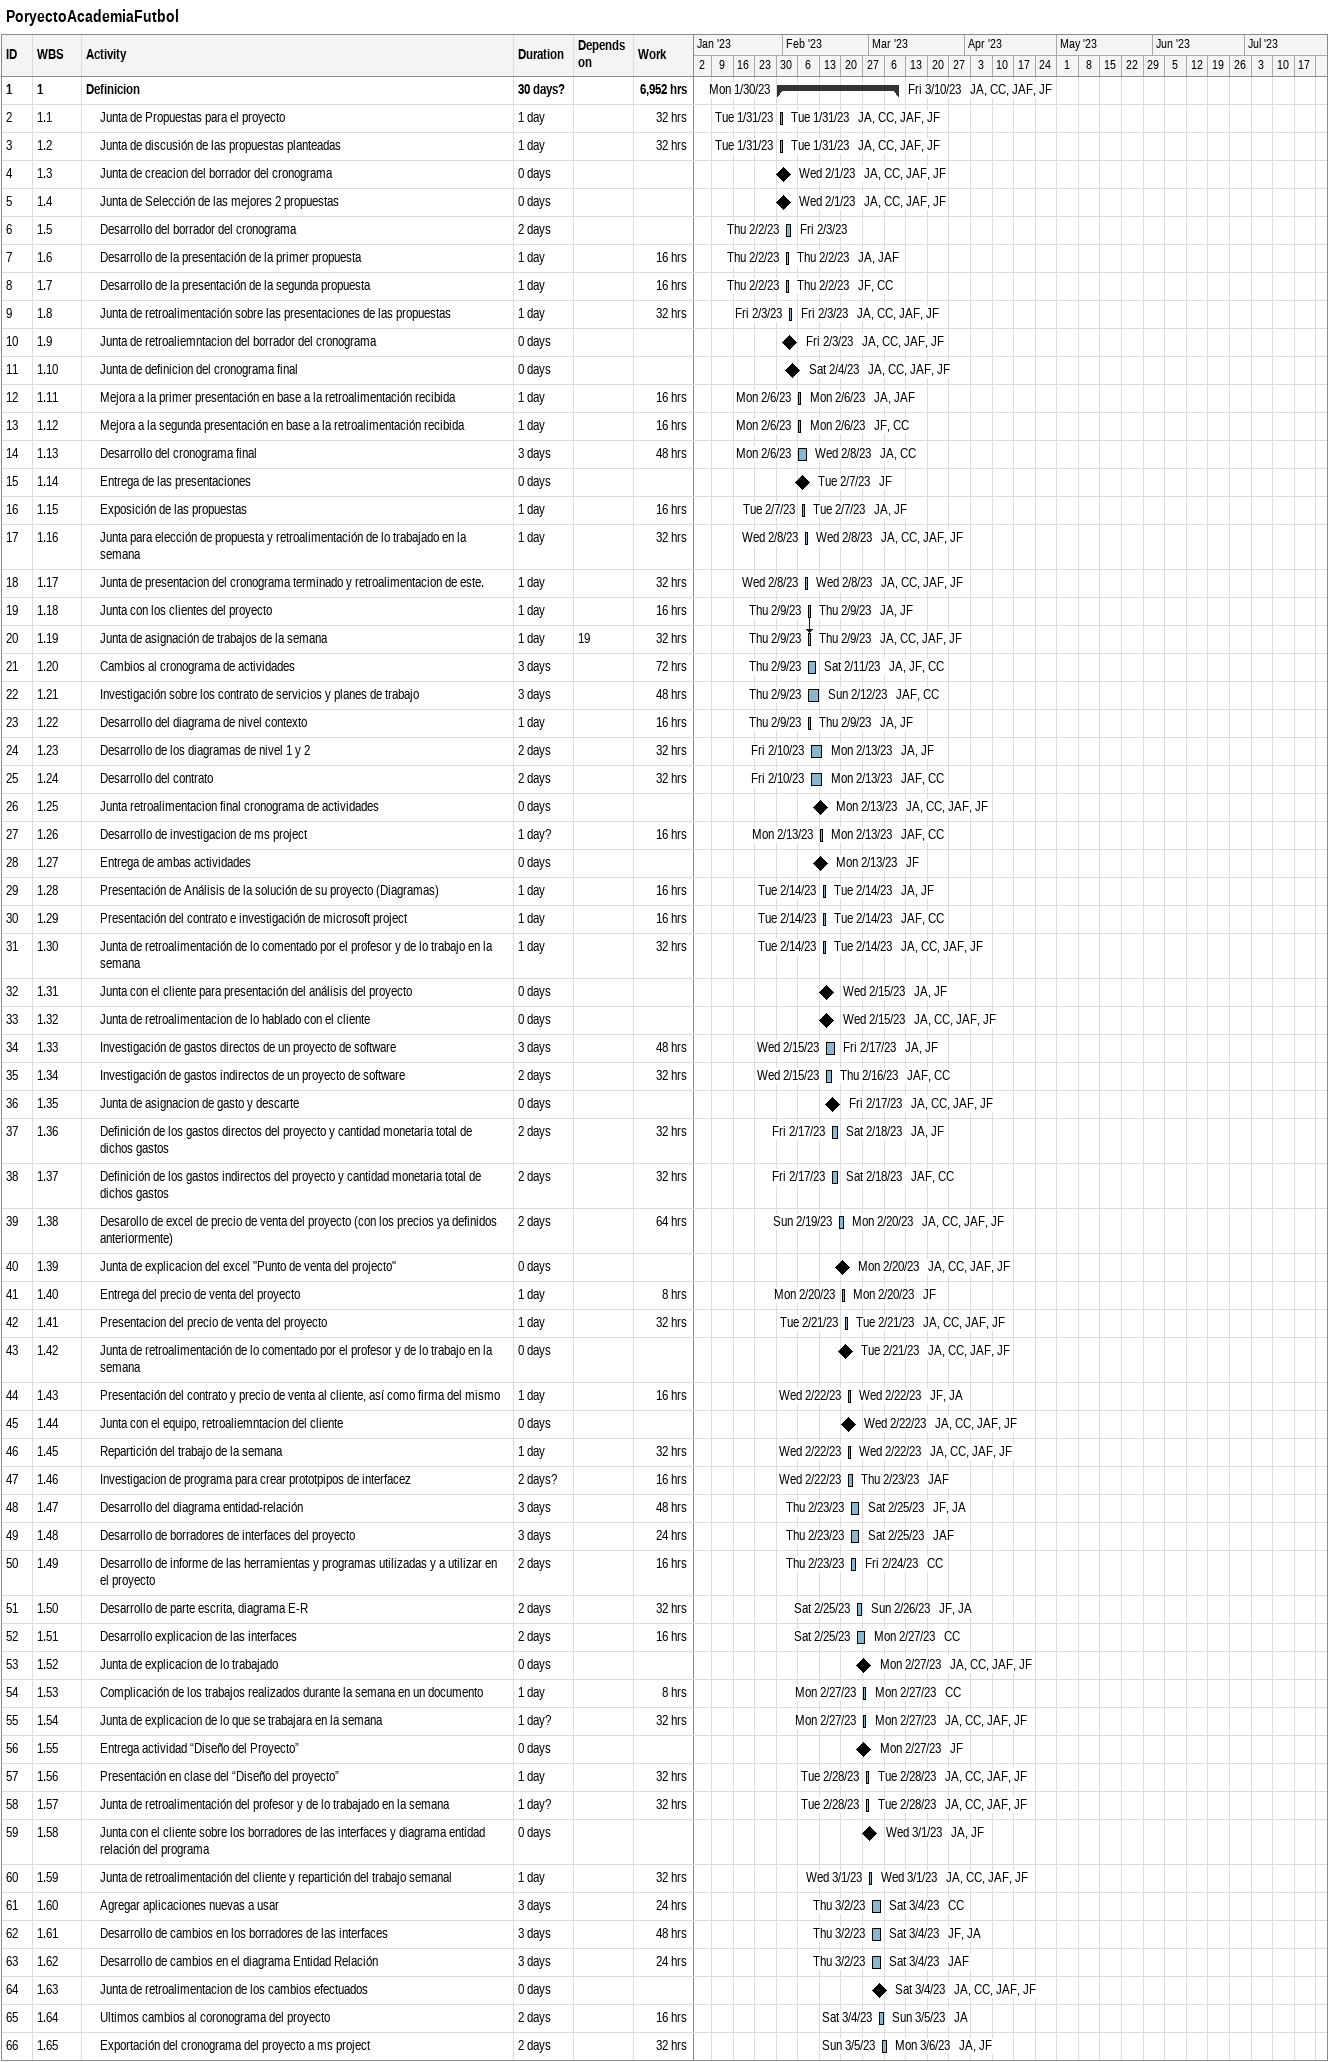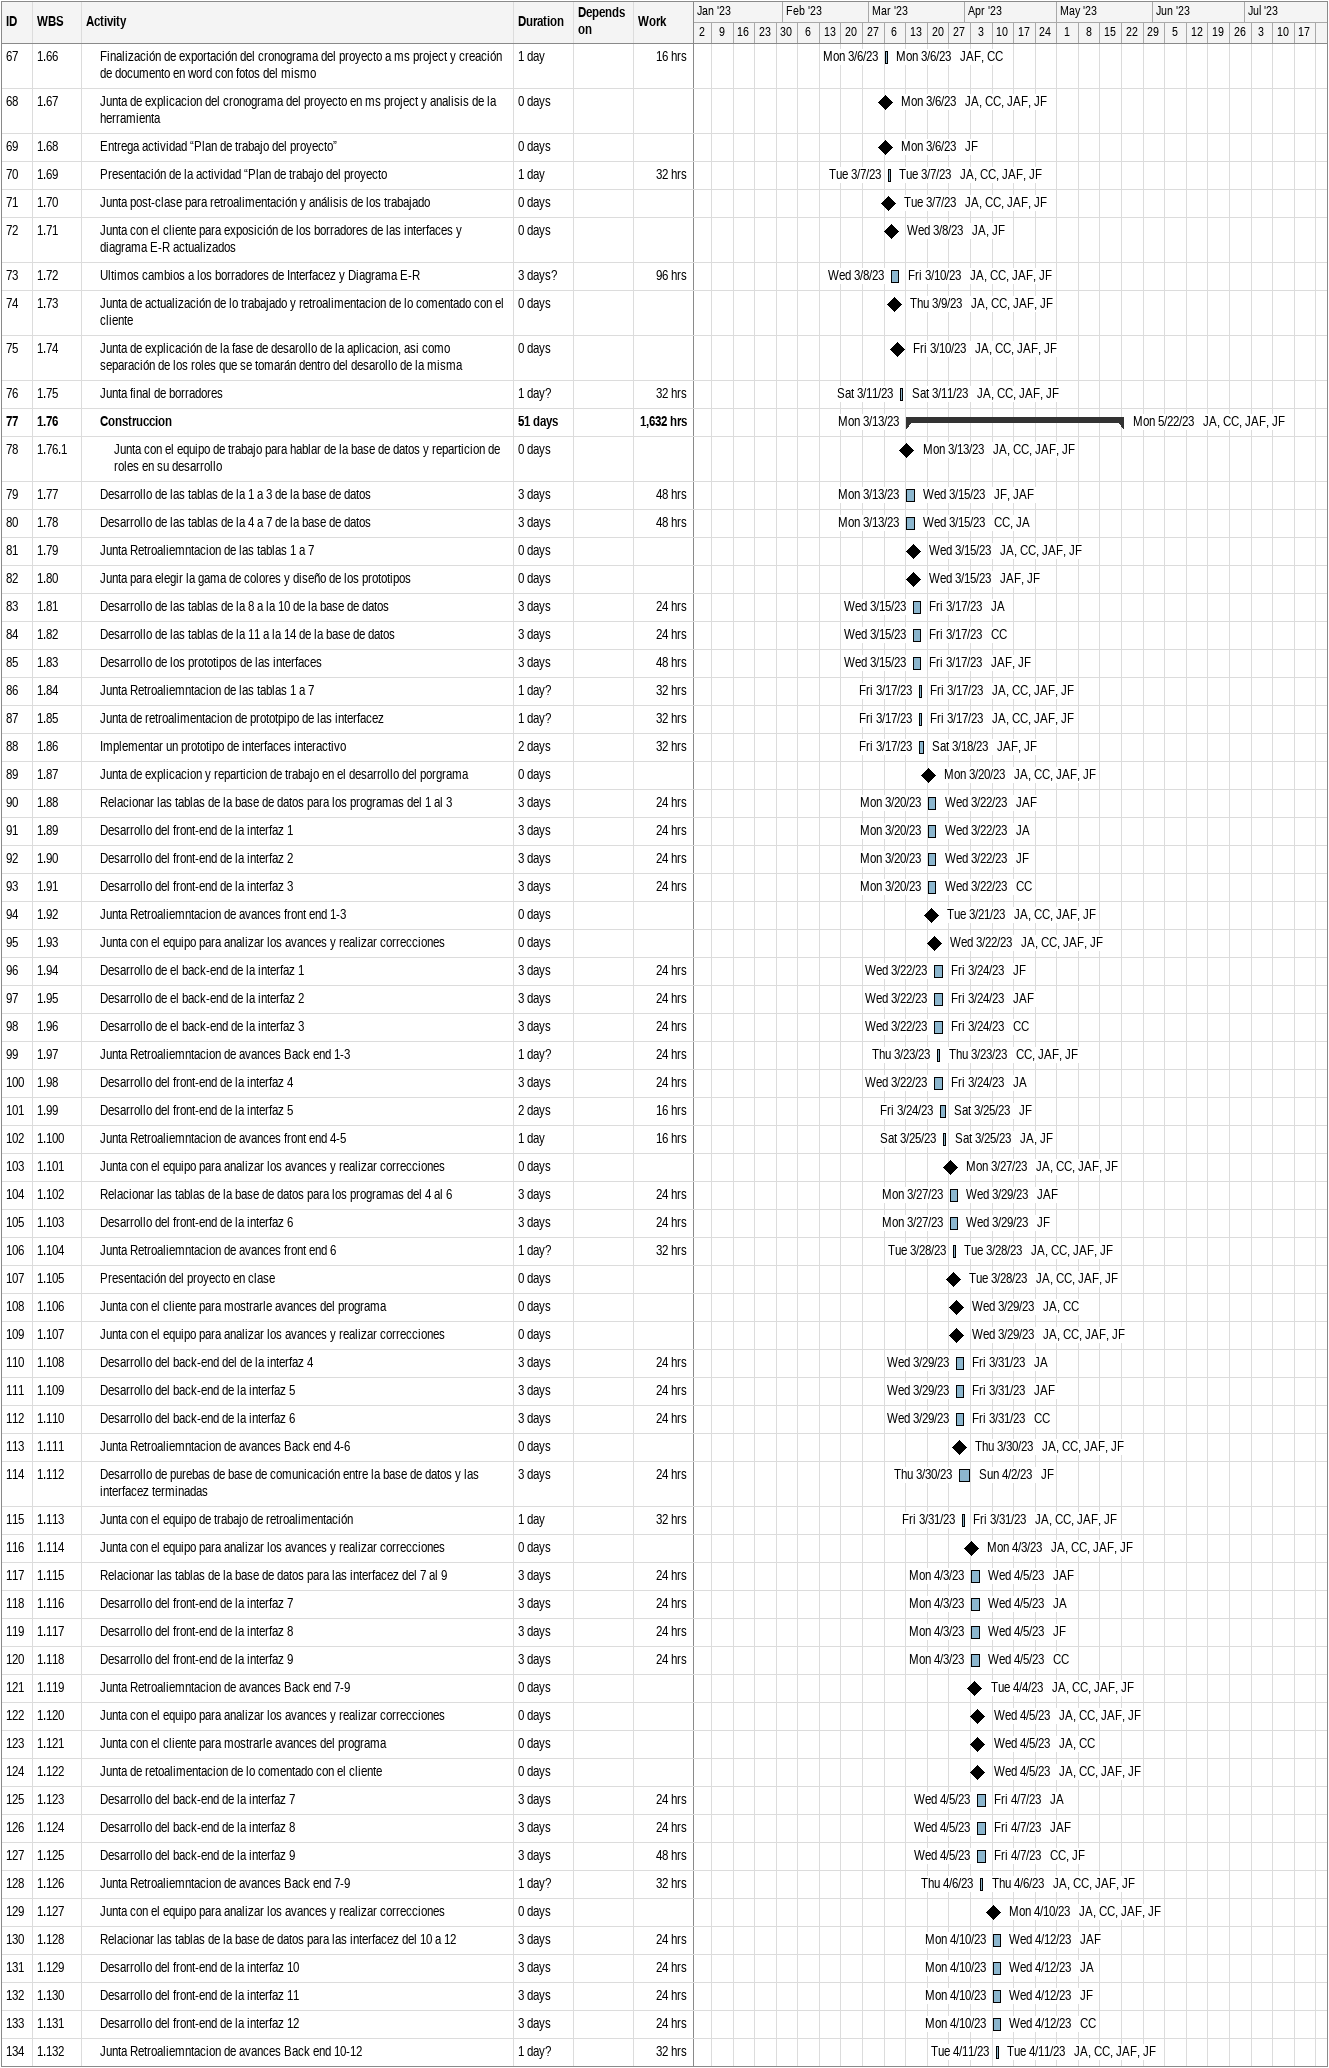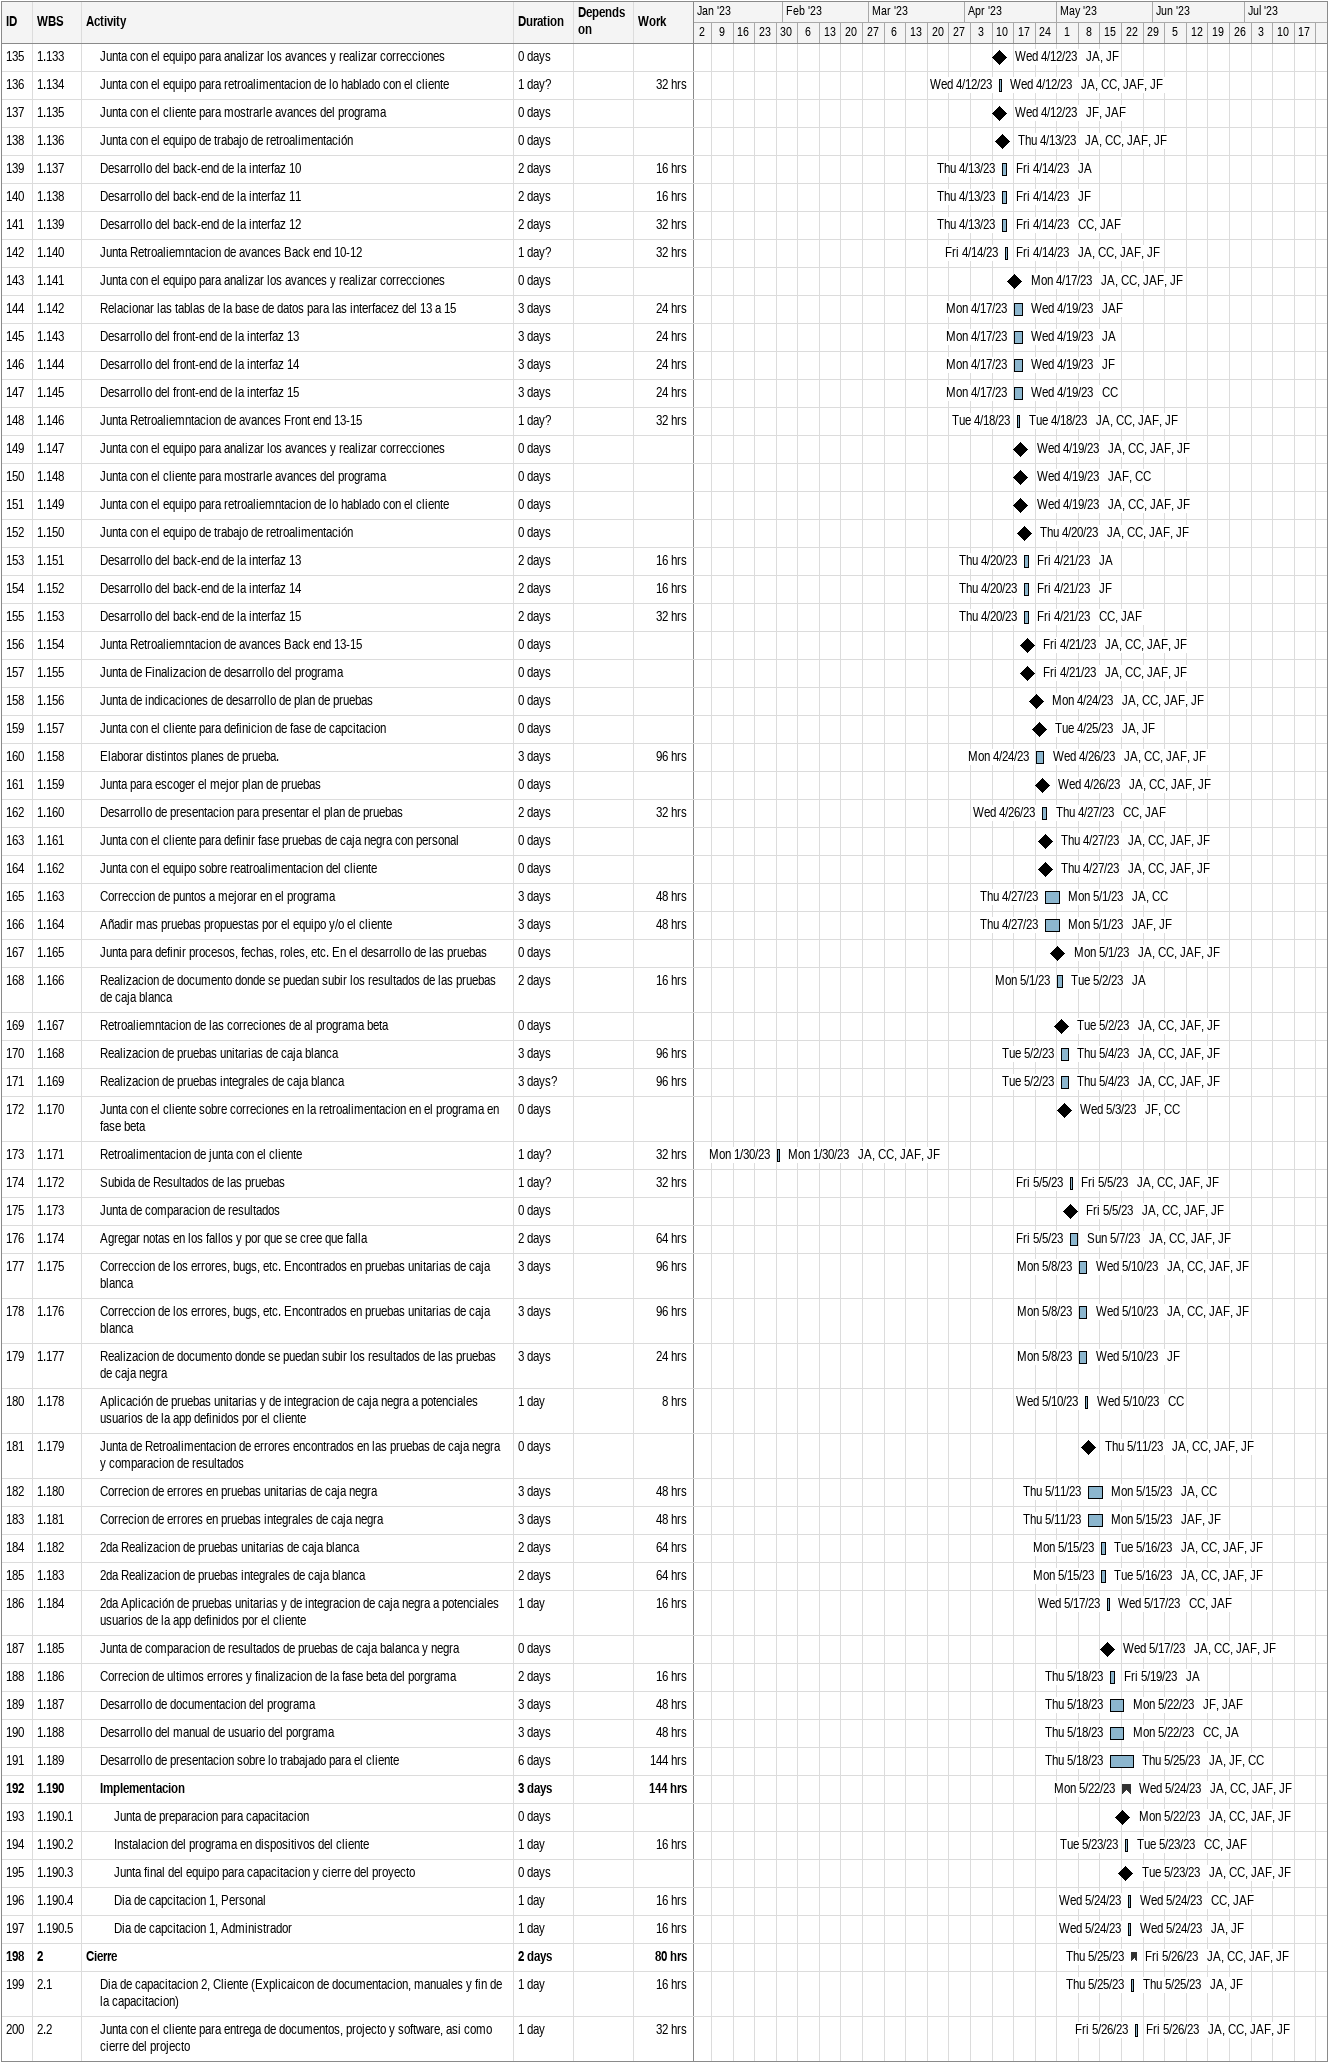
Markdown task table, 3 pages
PoryectoAcademiaFutbol

| ID | WBS | Task | Duration | Start | Finish | Predecessors | Resources | Work (h) |
|---|---|---|---|---|---|---|---|---|
| 1 | 1 | **Definicion** | 30d? | 2023-01-30 | 2023-03-10 |  | JA, CC, JAF, JF | 6952 |
| 2 | 1.1 | Junta de Propuestas para el proyecto | 1d | 2023-01-31 | 2023-01-31 |  | JA, CC, JAF, JF | 32 |
| 3 | 1.2 | Junta de discusión de las propuestas planteadas | 1d | 2023-01-31 | 2023-01-31 |  | JA, CC, JAF, JF | 32 |
| 4 | 1.3 | Junta de creacion del borrador del cronograma | 0d | 2023-02-01 | 2023-02-01 |  | JA, CC, JAF, JF |  |
| 5 | 1.4 | Junta de Selección de las mejores 2 propuestas | 0d | 2023-02-01 | 2023-02-01 |  | JA, CC, JAF, JF |  |
| 6 | 1.5 | Desarrollo del borrador del cronograma | 2d | 2023-02-02 | 2023-02-03 |  |  |  |
| 7 | 1.6 | Desarrollo de la presentación de la primer propuesta | 1d | 2023-02-02 | 2023-02-02 |  | JA, JAF | 16 |
| 8 | 1.7 | Desarrollo de la presentación de la segunda propuesta | 1d | 2023-02-02 | 2023-02-02 |  | JF, CC | 16 |
| 9 | 1.8 | Junta de retroalimentación sobre las presentaciones de las propuestas | 1d | 2023-02-03 | 2023-02-03 |  | JA, CC, JAF, JF | 32 |
| 10 | 1.9 | Junta de retroaliemntacion del borrador del cronograma | 0d | 2023-02-03 | 2023-02-03 |  | JA, CC, JAF, JF |  |
| 11 | 1.10 | Junta de definicion del cronograma final | 0d | 2023-02-04 | 2023-02-04 |  | JA, CC, JAF, JF |  |
| 12 | 1.11 | Mejora a la primer presentación en base a la retroalimentación recibida | 1d | 2023-02-06 | 2023-02-06 |  | JA, JAF | 16 |
| 13 | 1.12 | Mejora a la segunda presentación en base a la retroalimentación recibida | 1d | 2023-02-06 | 2023-02-06 |  | JF, CC | 16 |
| 14 | 1.13 | Desarrollo del cronograma final | 3d | 2023-02-06 | 2023-02-08 |  | JA, CC | 48 |
| 15 | 1.14 | Entrega de las presentaciones | 0d | 2023-02-07 | 2023-02-07 |  | JF |  |
| 16 | 1.15 | Exposición de las propuestas | 1d | 2023-02-07 | 2023-02-07 |  | JA, JF | 16 |
| 17 | 1.16 | Junta para elección de propuesta y retroalimentación de lo trabajado en la semana | 1d | 2023-02-08 | 2023-02-08 |  | JA, CC, JAF, JF | 32 |
| 18 | 1.17 | Junta de presentacion del cronograma terminado y retroalimentacion de este. | 1d | 2023-02-08 | 2023-02-08 |  | JA, CC, JAF, JF | 32 |
| 19 | 1.18 | Junta con los clientes del proyecto | 1d | 2023-02-09 | 2023-02-09 |  | JA, JF | 16 |
| 20 | 1.19 | Junta de asignación de trabajos de la semana | 1d | 2023-02-09 | 2023-02-09 | 19 | JA, CC, JAF, JF | 32 |
| 21 | 1.20 | Cambios al cronograma de actividades | 3d | 2023-02-09 | 2023-02-11 |  | JA, JF, CC | 72 |
| 22 | 1.21 | Investigación sobre los contrato de servicios y planes de trabajo | 3d | 2023-02-09 | 2023-02-12 |  | JAF, CC | 48 |
| 23 | 1.22 | Desarrollo del diagrama de nivel contexto | 1d | 2023-02-09 | 2023-02-09 |  | JA, JF | 16 |
| 24 | 1.23 | Desarrollo de los diagramas de nivel 1 y 2 | 2d | 2023-02-10 | 2023-02-13 |  | JA, JF | 32 |
| 25 | 1.24 | Desarrollo del contrato | 2d | 2023-02-10 | 2023-02-13 |  | JAF, CC | 32 |
| 26 | 1.25 | Junta retroalimentacion final cronograma de actividades | 0d | 2023-02-13 | 2023-02-13 |  | JA, CC, JAF, JF |  |
| 27 | 1.26 | Desarrollo de investigacion de ms project | 1d? | 2023-02-13 | 2023-02-13 |  | JAF, CC | 16 |
| 28 | 1.27 | Entrega de ambas actividades | 0d | 2023-02-13 | 2023-02-13 |  | JF |  |
| 29 | 1.28 | Presentación de Análisis de la solución de su proyecto (Diagramas) | 1d | 2023-02-14 | 2023-02-14 |  | JA, JF | 16 |
| 30 | 1.29 | Presentación del contrato e investigación de microsoft project | 1d | 2023-02-14 | 2023-02-14 |  | JAF, CC | 16 |
| 31 | 1.30 | Junta de retroalimentación de lo comentado por el profesor y de lo trabajo en la semana | 1d | 2023-02-14 | 2023-02-14 |  | JA, CC, JAF, JF | 32 |
| 32 | 1.31 | Junta con el cliente para presentación del análisis del proyecto | 0d | 2023-02-15 | 2023-02-15 |  | JA, JF |  |
| 33 | 1.32 | Junta de retroalimentacion de lo hablado con el cliente | 0d | 2023-02-15 | 2023-02-15 |  | JA, CC, JAF, JF |  |
| 34 | 1.33 | Investigación de gastos directos de un proyecto de software | 3d | 2023-02-15 | 2023-02-17 |  | JA, JF | 48 |
| 35 | 1.34 | Investigación de gastos indirectos de un proyecto de software | 2d | 2023-02-15 | 2023-02-16 |  | JAF, CC | 32 |
| 36 | 1.35 | Junta de asignacion de gasto y descarte | 0d | 2023-02-17 | 2023-02-17 |  | JA, CC, JAF, JF |  |
| 37 | 1.36 | Definición de los gastos directos del proyecto y cantidad monetaria total de dichos gastos | 2d | 2023-02-17 | 2023-02-18 |  | JA, JF | 32 |
| 38 | 1.37 | Definición de los gastos indirectos del proyecto y cantidad monetaria total de dichos gastos | 2d | 2023-02-17 | 2023-02-18 |  | JAF, CC | 32 |
| 39 | 1.38 | Desarollo de excel de precio de venta del proyecto (con los precios ya definidos anteriormente) | 2d | 2023-02-19 | 2023-02-20 |  | JA, CC, JAF, JF | 64 |
| 40 | 1.39 | Junta de explicacion del excel "Punto de venta del projecto" | 0d | 2023-02-20 | 2023-02-20 |  | JA, CC, JAF, JF |  |
| 41 | 1.40 | Entrega del precio de venta del proyecto | 1d | 2023-02-20 | 2023-02-20 |  | JF | 8 |
| 42 | 1.41 | Presentacion del precio de venta del proyecto | 1d | 2023-02-21 | 2023-02-21 |  | JA, CC, JAF, JF | 32 |
| 43 | 1.42 | Junta de retroalimentación de lo comentado por el profesor y de lo trabajo en la semana | 0d | 2023-02-21 | 2023-02-21 |  | JA, CC, JAF, JF |  |
| 44 | 1.43 | Presentación del contrato y precio de venta al cliente, así como firma del mismo | 1d | 2023-02-22 | 2023-02-22 |  | JF, JA | 16 |
| 45 | 1.44 | Junta con el equipo, retroaliemntacion del cliente | 0d | 2023-02-22 | 2023-02-22 |  | JA, CC, JAF, JF |  |
| 46 | 1.45 | Repartición del trabajo de la semana | 1d | 2023-02-22 | 2023-02-22 |  | JA, CC, JAF, JF | 32 |
| 47 | 1.46 | Investigacion de programa para crear prototpipos de interfacez | 2d? | 2023-02-22 | 2023-02-23 |  | JAF | 16 |
| 48 | 1.47 | Desarrollo del diagrama entidad-relación | 3d | 2023-02-23 | 2023-02-25 |  | JF, JA | 48 |
| 49 | 1.48 | Desarrollo de borradores de interfaces del proyecto | 3d | 2023-02-23 | 2023-02-25 |  | JAF | 24 |
| 50 | 1.49 | Desarrollo de informe de las herramientas y programas utilizadas y a utilizar en el proyecto | 2d | 2023-02-23 | 2023-02-24 |  | CC | 16 |
| 51 | 1.50 | Desarrollo de parte escrita, diagrama E-R | 2d | 2023-02-25 | 2023-02-26 |  | JF, JA | 32 |
| 52 | 1.51 | Desarrollo explicacion de las interfaces | 2d | 2023-02-25 | 2023-02-27 |  | CC | 16 |
| 53 | 1.52 | Junta de explicacion de lo trabajado | 0d | 2023-02-27 | 2023-02-27 |  | JA, CC, JAF, JF |  |
| 54 | 1.53 | Complicación de los trabajos realizados durante la semana en un documento | 1d | 2023-02-27 | 2023-02-27 |  | CC | 8 |
| 55 | 1.54 | Junta de explicacion de lo que se trabajara en la semana | 1d? | 2023-02-27 | 2023-02-27 |  | JA, CC, JAF, JF | 32 |
| 56 | 1.55 | Entrega actividad “Diseño del Proyecto” | 0d | 2023-02-27 | 2023-02-27 |  | JF |  |
| 57 | 1.56 | Presentación en clase del “Diseño del proyecto” | 1d | 2023-02-28 | 2023-02-28 |  | JA, CC, JAF, JF | 32 |
| 58 | 1.57 | Junta de retroalimentación del profesor y de lo trabajado en la semana | 1d? | 2023-02-28 | 2023-02-28 |  | JA, CC, JAF, JF | 32 |
| 59 | 1.58 | Junta con el cliente sobre los borradores de las interfaces y diagrama entidad relación del programa | 0d | 2023-03-01 | 2023-03-01 |  | JA, JF |  |
| 60 | 1.59 | Junta de retroalimentación del cliente y repartición del trabajo semanal | 1d | 2023-03-01 | 2023-03-01 |  | JA, CC, JAF, JF | 32 |
| 61 | 1.60 | Agregar aplicaciones nuevas a usar | 3d | 2023-03-02 | 2023-03-04 |  | CC | 24 |
| 62 | 1.61 | Desarrollo de cambios en los borradores de las interfaces | 3d | 2023-03-02 | 2023-03-04 |  | JF, JA | 48 |
| 63 | 1.62 | Desarrollo de cambios en el diagrama Entidad Relación | 3d | 2023-03-02 | 2023-03-04 |  | JAF | 24 |
| 64 | 1.63 | Junta de retroalimentacion de los cambios efectuados | 0d | 2023-03-04 | 2023-03-04 |  | JA, CC, JAF, JF |  |
| 65 | 1.64 | Ultimos cambios al coronograma del proyecto | 2d | 2023-03-04 | 2023-03-05 |  | JA | 16 |
| 66 | 1.65 | Exportación del cronograma del proyecto a ms project | 2d | 2023-03-05 | 2023-03-06 |  | JA, JF | 32 |
| 67 | 1.66 | Finalización de exportación del cronograma del proyecto a ms project y creación de documento en word con fotos del mismo | 1d | 2023-03-06 | 2023-03-06 |  | JAF, CC | 16 |
| 68 | 1.67 | Junta de explicacion del cronograma del proyecto en ms project y analisis de la herramienta | 0d | 2023-03-06 | 2023-03-06 |  | JA, CC, JAF, JF |  |
| 69 | 1.68 | Entrega actividad “Plan de trabajo del proyecto” | 0d | 2023-03-06 | 2023-03-06 |  | JF |  |
| 70 | 1.69 | Presentación de la actividad “Plan de trabajo del proyecto | 1d | 2023-03-07 | 2023-03-07 |  | JA, CC, JAF, JF | 32 |
| 71 | 1.70 | Junta post-clase para retroalimentación y análisis de los trabajado | 0d | 2023-03-07 | 2023-03-07 |  | JA, CC, JAF, JF |  |
| 72 | 1.71 | Junta con el cliente para exposición de los borradores de las interfaces y diagrama E-R actualizados | 0d | 2023-03-08 | 2023-03-08 |  | JA, JF |  |
| 73 | 1.72 | Ultimos cambios a los borradores de Interfacez y Diagrama E-R | 3d? | 2023-03-08 | 2023-03-10 |  | JA, CC, JAF, JF | 96 |
| 74 | 1.73 | Junta de actualización de lo trabajado y retroalimentacion de lo comentado con el cliente | 0d | 2023-03-09 | 2023-03-09 |  | JA, CC, JAF, JF |  |
| 75 | 1.74 | Junta de explicación de la fase de desarollo de la aplicacion, asi como separación de los roles que se tomarán dentro del desarollo de la misma | 0d | 2023-03-10 | 2023-03-10 |  | JA, CC, JAF, JF |  |
| 76 | 1.75 | Junta final de borradores | 1d? | 2023-03-11 | 2023-03-11 |  | JA, CC, JAF, JF | 32 |
| 77 | 1.76 | **Construccion** | 51d | 2023-03-13 | 2023-05-22 |  | JA, CC, JAF, JF | 1632 |
| 78 | 1.76.1 | Junta con el equipo de trabajo para hablar de la base de datos y reparticion de roles en su desarrollo | 0d | 2023-03-13 | 2023-03-13 |  | JA, CC, JAF, JF |  |
| 79 | 1.77 | Desarrollo de las tablas de la 1 a 3 de la base de datos | 3d | 2023-03-13 | 2023-03-15 |  | JF, JAF | 48 |
| 80 | 1.78 | Desarrollo de las tablas de la 4 a 7 de la base de datos | 3d | 2023-03-13 | 2023-03-15 |  | CC, JA | 48 |
| 81 | 1.79 | Junta Retroaliemntacion de las tablas 1 a 7 | 0d | 2023-03-15 | 2023-03-15 |  | JA, CC, JAF, JF |  |
| 82 | 1.80 | Junta para elegir la gama de colores y diseño de los prototipos | 0d | 2023-03-15 | 2023-03-15 |  | JAF, JF |  |
| 83 | 1.81 | Desarrollo de las tablas de la 8 a la 10 de la base de datos | 3d | 2023-03-15 | 2023-03-17 |  | JA | 24 |
| 84 | 1.82 | Desarrollo de las tablas de la 11 a la 14 de la base de datos | 3d | 2023-03-15 | 2023-03-17 |  | CC | 24 |
| 85 | 1.83 | Desarrollo de los prototipos de las interfaces | 3d | 2023-03-15 | 2023-03-17 |  | JAF, JF | 48 |
| 86 | 1.84 | Junta Retroaliemntacion de las tablas 1 a 7 | 1d? | 2023-03-17 | 2023-03-17 |  | JA, CC, JAF, JF | 32 |
| 87 | 1.85 | Junta de retroalimentacion de prototpipo de las interfacez | 1d? | 2023-03-17 | 2023-03-17 |  | JA, CC, JAF, JF | 32 |
| 88 | 1.86 | Implementar un prototipo de interfaces interactivo | 2d | 2023-03-17 | 2023-03-18 |  | JAF, JF | 32 |
| 89 | 1.87 | Junta de explicacion y reparticion de trabajo en el desarrollo del porgrama | 0d | 2023-03-20 | 2023-03-20 |  | JA, CC, JAF, JF |  |
| 90 | 1.88 | Relacionar las tablas de la base de datos para los programas del 1 al 3 | 3d | 2023-03-20 | 2023-03-22 |  | JAF | 24 |
| 91 | 1.89 | Desarrollo del front-end de la interfaz 1 | 3d | 2023-03-20 | 2023-03-22 |  | JA | 24 |
| 92 | 1.90 | Desarrollo del front-end de la interfaz 2 | 3d | 2023-03-20 | 2023-03-22 |  | JF | 24 |
| 93 | 1.91 | Desarrollo del front-end de la interfaz 3 | 3d | 2023-03-20 | 2023-03-22 |  | CC | 24 |
| 94 | 1.92 | Junta Retroaliemntacion de avances front end 1-3 | 0d | 2023-03-21 | 2023-03-21 |  | JA, CC, JAF, JF |  |
| 95 | 1.93 | Junta con el equipo para analizar los avances y realizar correcciones | 0d | 2023-03-22 | 2023-03-22 |  | JA, CC, JAF, JF |  |
| 96 | 1.94 | Desarrollo de el back-end de la interfaz 1 | 3d | 2023-03-22 | 2023-03-24 |  | JF | 24 |
| 97 | 1.95 | Desarrollo de el back-end de la interfaz 2 | 3d | 2023-03-22 | 2023-03-24 |  | JAF | 24 |
| 98 | 1.96 | Desarrollo de el back-end de la interfaz 3 | 3d | 2023-03-22 | 2023-03-24 |  | CC | 24 |
| 99 | 1.97 | Junta Retroaliemntacion de avances Back end 1-3 | 1d? | 2023-03-23 | 2023-03-23 |  | CC, JAF, JF | 24 |
| 100 | 1.98 | Desarrollo del front-end de la interfaz 4 | 3d | 2023-03-22 | 2023-03-24 |  | JA | 24 |
| 101 | 1.99 | Desarrollo del front-end de la interfaz 5 | 2d | 2023-03-24 | 2023-03-25 |  | JF | 16 |
| 102 | 1.100 | Junta Retroaliemntacion de avances front end 4-5 | 1d | 2023-03-25 | 2023-03-25 |  | JA, JF | 16 |
| 103 | 1.101 | Junta con el equipo para analizar los avances y realizar correcciones | 0d | 2023-03-27 | 2023-03-27 |  | JA, CC, JAF, JF |  |
| 104 | 1.102 | Relacionar las tablas de la base de datos para los programas del 4 al 6 | 3d | 2023-03-27 | 2023-03-29 |  | JAF | 24 |
| 105 | 1.103 | Desarrollo del front-end de la interfaz 6 | 3d | 2023-03-27 | 2023-03-29 |  | JF | 24 |
| 106 | 1.104 | Junta Retroaliemntacion de avances front end 6 | 1d? | 2023-03-28 | 2023-03-28 |  | JA, CC, JAF, JF | 32 |
| 107 | 1.105 | Presentación del proyecto en clase | 0d | 2023-03-28 | 2023-03-28 |  | JA, CC, JAF, JF |  |
| 108 | 1.106 | Junta con el cliente para mostrarle avances del programa | 0d | 2023-03-29 | 2023-03-29 |  | JA, CC |  |
| 109 | 1.107 | Junta con el equipo para analizar los avances y realizar correcciones | 0d | 2023-03-29 | 2023-03-29 |  | JA, CC, JAF, JF |  |
| 110 | 1.108 | Desarrollo del back-end del de la interfaz 4 | 3d | 2023-03-29 | 2023-03-31 |  | JA | 24 |
| 111 | 1.109 | Desarrollo del back-end de la interfaz 5 | 3d | 2023-03-29 | 2023-03-31 |  | JAF | 24 |
| 112 | 1.110 | Desarrollo del back-end de la interfaz 6 | 3d | 2023-03-29 | 2023-03-31 |  | CC | 24 |
| 113 | 1.111 | Junta Retroaliemntacion de avances Back end 4-6 | 0d | 2023-03-30 | 2023-03-30 |  | JA, CC, JAF, JF |  |
| 114 | 1.112 | Desarrollo de purebas de base de comunicación entre la base de datos y las interfacez terminadas | 3d | 2023-03-30 | 2023-04-02 |  | JF | 24 |
| 115 | 1.113 | Junta con el equipo de trabajo de retroalimentación | 1d | 2023-03-31 | 2023-03-31 |  | JA, CC, JAF, JF | 32 |
| 116 | 1.114 | Junta con el equipo para analizar los avances y realizar correcciones | 0d | 2023-04-03 | 2023-04-03 |  | JA, CC, JAF, JF |  |
| 117 | 1.115 | Relacionar las tablas de la base de datos para las interfacez del 7 al 9 | 3d | 2023-04-03 | 2023-04-05 |  | JAF | 24 |
| 118 | 1.116 | Desarrollo del front-end de la interfaz 7 | 3d | 2023-04-03 | 2023-04-05 |  | JA | 24 |
| 119 | 1.117 | Desarrollo del front-end de la interfaz 8 | 3d | 2023-04-03 | 2023-04-05 |  | JF | 24 |
| 120 | 1.118 | Desarrollo del front-end de la interfaz 9 | 3d | 2023-04-03 | 2023-04-05 |  | CC | 24 |
| 121 | 1.119 | Junta Retroaliemntacion de avances Back end 7-9 | 0d | 2023-04-04 | 2023-04-04 |  | JA, CC, JAF, JF |  |
| 122 | 1.120 | Junta con el equipo para analizar los avances y realizar correcciones | 0d | 2023-04-05 | 2023-04-05 |  | JA, CC, JAF, JF |  |
| 123 | 1.121 | Junta con el cliente para mostrarle avances del programa | 0d | 2023-04-05 | 2023-04-05 |  | JA, CC |  |
| 124 | 1.122 | Junta de retoalimentacion de lo comentado con el cliente | 0d | 2023-04-05 | 2023-04-05 |  | JA, CC, JAF, JF |  |
| 125 | 1.123 | Desarrollo del back-end de la interfaz 7 | 3d | 2023-04-05 | 2023-04-07 |  | JA | 24 |
| 126 | 1.124 | Desarrollo del back-end de la interfaz 8 | 3d | 2023-04-05 | 2023-04-07 |  | JAF | 24 |
| 127 | 1.125 | Desarrollo del back-end de la interfaz 9 | 3d | 2023-04-05 | 2023-04-07 |  | CC, JF | 48 |
| 128 | 1.126 | Junta Retroaliemntacion de avances Back end 7-9 | 1d? | 2023-04-06 | 2023-04-06 |  | JA, CC, JAF, JF | 32 |
| 129 | 1.127 | Junta con el equipo para analizar los avances y realizar correcciones | 0d | 2023-04-10 | 2023-04-10 |  | JA, CC, JAF, JF |  |
| 130 | 1.128 | Relacionar las tablas de la base de datos para las interfacez del 10 a 12 | 3d | 2023-04-10 | 2023-04-12 |  | JAF | 24 |
| 131 | 1.129 | Desarrollo del front-end de la interfaz 10 | 3d | 2023-04-10 | 2023-04-12 |  | JA | 24 |
| 132 | 1.130 | Desarrollo del front-end de la interfaz 11 | 3d | 2023-04-10 | 2023-04-12 |  | JF | 24 |
| 133 | 1.131 | Desarrollo del front-end de la interfaz 12 | 3d | 2023-04-10 | 2023-04-12 |  | CC | 24 |
| 134 | 1.132 | Junta Retroaliemntacion de avances Back end 10-12 | 1d? | 2023-04-11 | 2023-04-11 |  | JA, CC, JAF, JF | 32 |
| 135 | 1.133 | Junta con el equipo para analizar los avances y realizar correcciones | 0d | 2023-04-12 | 2023-04-12 |  | JA, JF |  |
| 136 | 1.134 | Junta con el equipo para retroalimentacion de lo hablado con el cliente | 1d? | 2023-04-12 | 2023-04-12 |  | JA, CC, JAF, JF | 32 |
| 137 | 1.135 | Junta con el cliente para mostrarle avances del programa | 0d | 2023-04-12 | 2023-04-12 |  | JF, JAF |  |
| 138 | 1.136 | Junta con el equipo de trabajo de retroalimentación | 0d | 2023-04-13 | 2023-04-13 |  | JA, CC, JAF, JF |  |
| 139 | 1.137 | Desarrollo del back-end de la interfaz 10 | 2d | 2023-04-13 | 2023-04-14 |  | JA | 16 |
| 140 | 1.138 | Desarrollo del back-end de la interfaz 11 | 2d | 2023-04-13 | 2023-04-14 |  | JF | 16 |
| 141 | 1.139 | Desarrollo del back-end de la interfaz 12 | 2d | 2023-04-13 | 2023-04-14 |  | CC, JAF | 32 |
| 142 | 1.140 | Junta Retroaliemntacion de avances Back end 10-12 | 1d? | 2023-04-14 | 2023-04-14 |  | JA, CC, JAF, JF | 32 |
| 143 | 1.141 | Junta con el equipo para analizar los avances y realizar correcciones | 0d | 2023-04-17 | 2023-04-17 |  | JA, CC, JAF, JF |  |
| 144 | 1.142 | Relacionar las tablas de la base de datos para las interfacez del 13 a 15 | 3d | 2023-04-17 | 2023-04-19 |  | JAF | 24 |
| 145 | 1.143 | Desarrollo del front-end de la interfaz 13 | 3d | 2023-04-17 | 2023-04-19 |  | JA | 24 |
| 146 | 1.144 | Desarrollo del front-end de la interfaz 14 | 3d | 2023-04-17 | 2023-04-19 |  | JF | 24 |
| 147 | 1.145 | Desarrollo del front-end de la interfaz 15 | 3d | 2023-04-17 | 2023-04-19 |  | CC | 24 |
| 148 | 1.146 | Junta Retroaliemntacion de avances Front end 13-15 | 1d? | 2023-04-18 | 2023-04-18 |  | JA, CC, JAF, JF | 32 |
| 149 | 1.147 | Junta con el equipo para analizar los avances y realizar correcciones | 0d | 2023-04-19 | 2023-04-19 |  | JA, CC, JAF, JF |  |
| 150 | 1.148 | Junta con el cliente para mostrarle avances del programa | 0d | 2023-04-19 | 2023-04-19 |  | JAF, CC |  |
| 151 | 1.149 | Junta con el equipo para retroaliemntacion de lo hablado con el cliente | 0d | 2023-04-19 | 2023-04-19 |  | JA, CC, JAF, JF |  |
| 152 | 1.150 | Junta con el equipo de trabajo de retroalimentación | 0d | 2023-04-20 | 2023-04-20 |  | JA, CC, JAF, JF |  |
| 153 | 1.151 | Desarrollo del back-end de la interfaz 13 | 2d | 2023-04-20 | 2023-04-21 |  | JA | 16 |
| 154 | 1.152 | Desarrollo del back-end de la interfaz 14 | 2d | 2023-04-20 | 2023-04-21 |  | JF | 16 |
| 155 | 1.153 | Desarrollo del back-end de la interfaz 15 | 2d | 2023-04-20 | 2023-04-21 |  | CC, JAF | 32 |
| 156 | 1.154 | Junta Retroaliemntacion de avances Back end 13-15 | 0d | 2023-04-21 | 2023-04-21 |  | JA, CC, JAF, JF |  |
| 157 | 1.155 | Junta de Finalizacion de desarrollo del programa | 0d | 2023-04-21 | 2023-04-21 |  | JA, CC, JAF, JF |  |
| 158 | 1.156 | Junta de indicaciones de desarrollo de plan de pruebas | 0d | 2023-04-24 | 2023-04-24 |  | JA, CC, JAF, JF |  |
| 159 | 1.157 | Junta con el cliente para definicion de fase de capcitacion | 0d | 2023-04-25 | 2023-04-25 |  | JA, JF |  |
| 160 | 1.158 | Elaborar distintos planes de prueba. | 3d | 2023-04-24 | 2023-04-26 |  | JA, CC, JAF, JF | 96 |
| 161 | 1.159 | Junta para escoger el mejor plan de pruebas | 0d | 2023-04-26 | 2023-04-26 |  | JA, CC, JAF, JF |  |
| 162 | 1.160 | Desarrollo de presentacion para presentar el plan de pruebas | 2d | 2023-04-26 | 2023-04-27 |  | CC, JAF | 32 |
| 163 | 1.161 | Junta con el cliente para definir fase pruebas de caja negra con personal | 0d | 2023-04-27 | 2023-04-27 |  | JA, CC, JAF, JF |  |
| 164 | 1.162 | Junta con el equipo sobre reatroalimentacion del cliente | 0d | 2023-04-27 | 2023-04-27 |  | JA, CC, JAF, JF |  |
| 165 | 1.163 | Correccion de puntos a mejorar en el programa | 3d | 2023-04-27 | 2023-05-01 |  | JA, CC | 48 |
| 166 | 1.164 | Añadir mas pruebas propuestas por el equipo y/o el cliente | 3d | 2023-04-27 | 2023-05-01 |  | JAF, JF | 48 |
| 167 | 1.165 | Junta para definir procesos, fechas, roles, etc. En el desarrollo de las pruebas | 0d | 2023-05-01 | 2023-05-01 |  | JA, CC, JAF, JF |  |
| 168 | 1.166 | Realizacion de documento donde se puedan subir los resultados de las pruebas de caja blanca | 2d | 2023-05-01 | 2023-05-02 |  | JA | 16 |
| 169 | 1.167 | Retroaliemntacion de las correciones de al programa beta | 0d | 2023-05-02 | 2023-05-02 |  | JA, CC, JAF, JF |  |
| 170 | 1.168 | Realizacion de pruebas unitarias de caja blanca | 3d | 2023-05-02 | 2023-05-04 |  | JA, CC, JAF, JF | 96 |
| 171 | 1.169 | Realizacion de pruebas integrales de caja blanca | 3d? | 2023-05-02 | 2023-05-04 |  | JA, CC, JAF, JF | 96 |
| 172 | 1.170 | Junta con el cliente sobre correciones en la retroalimentacion en el programa en fase beta | 0d | 2023-05-03 | 2023-05-03 |  | JF, CC |  |
| 173 | 1.171 | Retroalimentacion de junta con el cliente | 1d? | 2023-01-30 | 2023-01-30 |  | JA, CC, JAF, JF | 32 |
| 174 | 1.172 | Subida de Resultados de las pruebas | 1d? | 2023-05-05 | 2023-05-05 |  | JA, CC, JAF, JF | 32 |
| 175 | 1.173 | Junta de comparacion de resultados | 0d | 2023-05-05 | 2023-05-05 |  | JA, CC, JAF, JF |  |
| 176 | 1.174 | Agregar notas en los fallos y por que se cree que falla | 2d | 2023-05-05 | 2023-05-07 |  | JA, CC, JAF, JF | 64 |
| 177 | 1.175 | Correccion de los errores, bugs, etc. Encontrados en pruebas unitarias de caja blanca | 3d | 2023-05-08 | 2023-05-10 |  | JA, CC, JAF, JF | 96 |
| 178 | 1.176 | Correccion de los errores, bugs, etc. Encontrados en pruebas unitarias de caja blanca | 3d | 2023-05-08 | 2023-05-10 |  | JA, CC, JAF, JF | 96 |
| 179 | 1.177 | Realizacion de documento donde se puedan subir los resultados de las pruebas de caja negra | 3d | 2023-05-08 | 2023-05-10 |  | JF | 24 |
| 180 | 1.178 | Aplicación de pruebas unitarias y de integracion de caja negra a potenciales usuarios de la app definidos por el cliente | 1d | 2023-05-10 | 2023-05-10 |  | CC | 8 |
| 181 | 1.179 | Junta de Retroalimentacion de errores encontrados en las pruebas de caja negra y comparacion de resultados | 0d | 2023-05-11 | 2023-05-11 |  | JA, CC, JAF, JF |  |
| 182 | 1.180 | Correcion de errores en pruebas unitarias de caja negra | 3d | 2023-05-11 | 2023-05-15 |  | JA, CC | 48 |
| 183 | 1.181 | Correcion de errores en pruebas integrales de caja negra | 3d | 2023-05-11 | 2023-05-15 |  | JAF, JF | 48 |
| 184 | 1.182 | 2da Realizacion de pruebas unitarias de caja blanca | 2d | 2023-05-15 | 2023-05-16 |  | JA, CC, JAF, JF | 64 |
| 185 | 1.183 | 2da Realizacion de pruebas integrales de caja blanca | 2d | 2023-05-15 | 2023-05-16 |  | JA, CC, JAF, JF | 64 |
| 186 | 1.184 | 2da Aplicación de pruebas unitarias y de integracion de caja negra a potenciales usuarios de la app definidos por el cliente | 1d | 2023-05-17 | 2023-05-17 |  | CC, JAF | 16 |
| 187 | 1.185 | Junta de comparacion de resultados de pruebas de caja balanca y negra | 0d | 2023-05-17 | 2023-05-17 |  | JA, CC, JAF, JF |  |
| 188 | 1.186 | Correcion de ultimos errores y finalizacion de la fase beta del porgrama | 2d | 2023-05-18 | 2023-05-19 |  | JA | 16 |
| 189 | 1.187 | Desarrollo de documentacion del programa | 3d | 2023-05-18 | 2023-05-22 |  | JF, JAF | 48 |
| 190 | 1.188 | Desarrollo del manual de usuario del porgrama | 3d | 2023-05-18 | 2023-05-22 |  | CC, JA | 48 |
| 191 | 1.189 | Desarrollo de presentacion sobre lo trabajado para el cliente | 6d | 2023-05-18 | 2023-05-25 |  | JA, JF, CC | 144 |
| 192 | 1.190 | **Implementacion** | 3d | 2023-05-22 | 2023-05-24 |  | JA, CC, JAF, JF | 144 |
| 193 | 1.190.1 | Junta de preparacion para capacitacion | 0d | 2023-05-22 | 2023-05-22 |  | JA, CC, JAF, JF |  |
| 194 | 1.190.2 | Instalacion del programa en dispositivos del cliente | 1d | 2023-05-23 | 2023-05-23 |  | CC, JAF | 16 |
| 195 | 1.190.3 | Junta final del equipo para capacitacion y cierre del proyecto | 0d | 2023-05-23 | 2023-05-23 |  | JA, CC, JAF, JF |  |
| 196 | 1.190.4 | Dia de capcitacion 1, Personal | 1d | 2023-05-24 | 2023-05-24 |  | CC, JAF | 16 |
| 197 | 1.190.5 | Dia de capcitacion 1, Administrador | 1d | 2023-05-24 | 2023-05-24 |  | JA, JF | 16 |
| 198 | 2 | **Cierre** | 2d | 2023-05-25 | 2023-05-26 |  | JA, CC, JAF, JF | 80 |
| 199 | 2.1 | Dia de capacitacion 2, Cliente (Explicaicon de documentacion, manuales y fin de la capacitacion) | 1d | 2023-05-25 | 2023-05-25 |  | JA, JF | 16 |
| 200 | 2.2 | Junta con el cliente para entrega de documentos, projecto y software, asi como cierre del projecto | 1d | 2023-05-26 | 2023-05-26 |  | JA, CC, JAF, JF | 32 |
